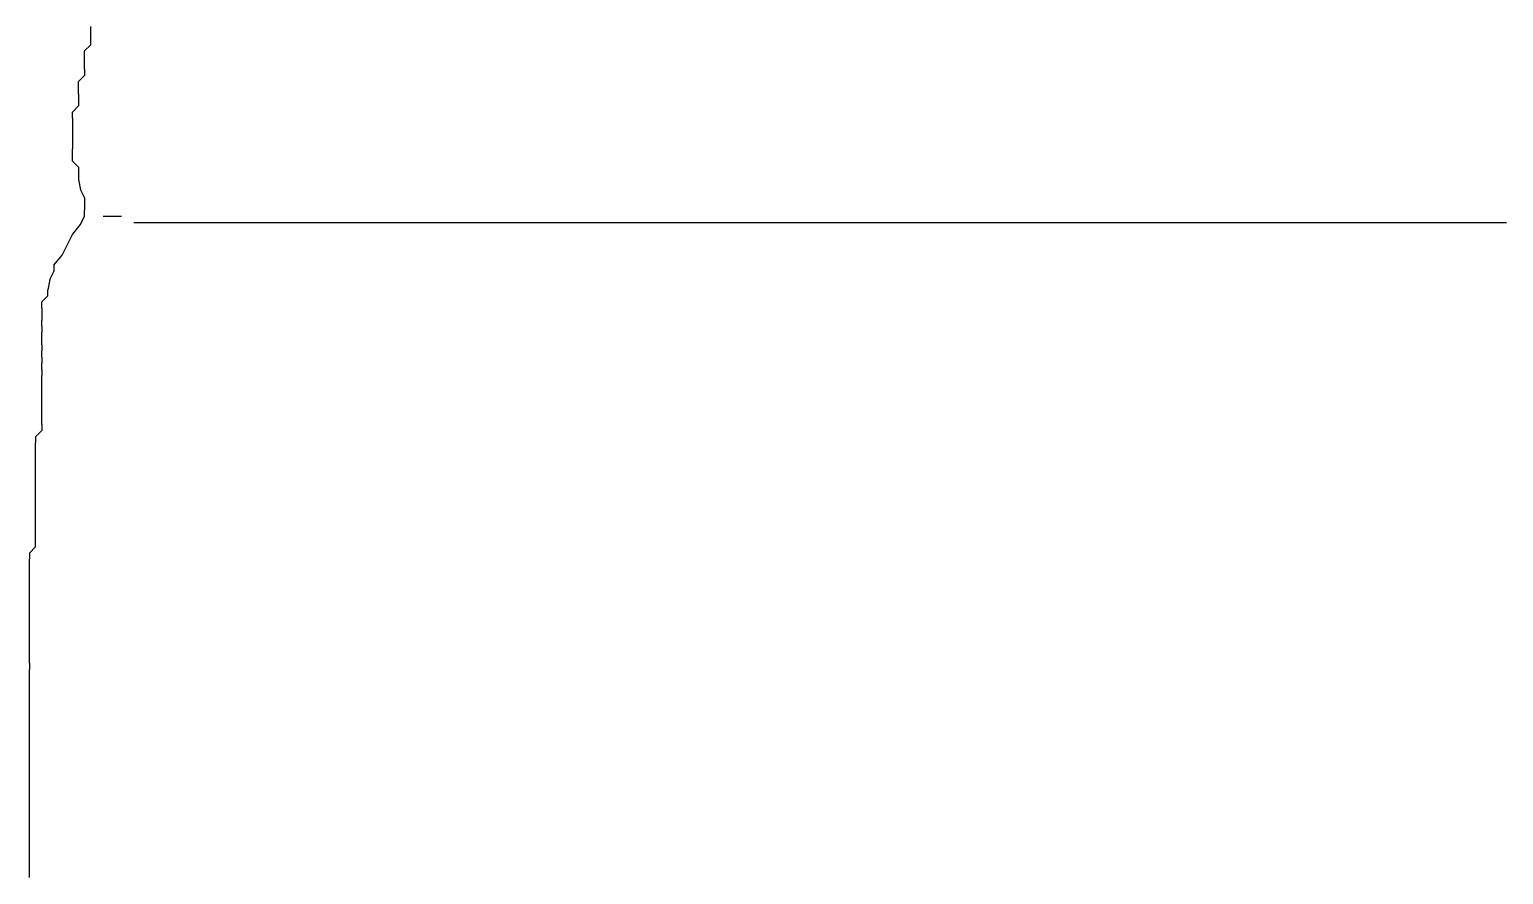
# Model space of a CAD drawing. Extents: x 0.5 to 4.01, y 0.5 to 4.16.
# Drawn here: x 1.14 to 1.942, y 3.028 to 3.488 of the extents above; entities that cross this region are included whole.
import ezdxf

# ---------------------------------------------------------------- set-up
doc = ezdxf.new("R2010")
doc.units = 0

msp = doc.modelspace()

# ---------------------------------------------------------------- linework, layer by layer
at = {"color": 1}
for p, q in [((1.17333, 3.48667, -0.05497), (1.17333, 3.49, -0.05426)), ((1.17, 3.47667, -0.05426), (1.17333, 3.48, -0.05375)), ((1.17333, 3.48333, -0.05426), (1.17333, 3.48667, -0.05497)), ((1.17333, 3.48, -0.05375), (1.17333, 3.48333, -0.05426)), ((1.17, 3.47333, -0.05497), (1.17, 3.47667, -0.05426)), ((1.17, 3.47, -0.05497), (1.17, 3.47333, -0.05497)), ((1.16667, 3.46, -0.05375), (1.17, 3.46333, -0.05375)), ((1.17, 3.46667, -0.05426), (1.17, 3.47, -0.05497)), ((1.17, 3.46667, -0.05426), (1.17, 3.46333, -0.05375)), ((1.16667, 3.45667, -0.05426), (1.16667, 3.46, -0.05375)), ((1.16667, 3.45333, -0.05497), (1.16667, 3.45667, -0.05426)), ((1.16667, 3.45333, -0.05497), (1.16667, 3.45, -0.05426)), ((1.16667, 3.45, -0.05426), (1.16667, 3.44667, -0.05375)), ((1.16333, 3.44333, -0.05375), (1.16667, 3.44667, -0.05375)), ((1.16333, 3.44, -0.05426), (1.16333, 3.44333, -0.05375)), ((1.16333, 3.44, -0.05426), (1.16333, 3.43667, -0.05497)), ((1.16333, 3.43667, -0.05497), (1.16333, 3.43333, -0.05588)), ((1.16333, 3.43333, -0.05588), (1.16333, 3.43, -0.05667)), ((1.16333, 3.43, -0.05667), (1.16333, 3.42667, -0.05667)), ((1.16333, 3.42667, -0.05667), (1.16333, 3.42333, -0.05667)), ((1.16333, 3.42, -0.05667), (1.16333, 3.42333, -0.05667)), ((1.16333, 3.41667, -0.05588), (1.16333, 3.42, -0.05667)), ((1.16333, 3.41667, -0.05588), (1.16667, 3.41333, -0.05497)), ((1.16667, 3.41333, -0.05497), (1.16667, 3.41, -0.05588)), ((1.16667, 3.41, -0.05588), (1.16667, 3.40667, -0.05696)), ((1.16667, 3.40667, -0.05696), (1.16778, 3.40111, -0.0567)), ((1.16778, 3.40111, -0.0567), (1.17, 3.39667, -0.05831)), ((1.17, 3.39667, -0.05831), (1.17, 3.39333, -0.06)), ((1.17, 3.39333, -0.06), (1.17, 3.39, -0.06009)), ((1.16778, 3.38222, -0.05722), (1.17, 3.38667, -0.06009)), ((1.17, 3.38667, -0.06009), (1.17, 3.39, -0.06009)), ((1.18, 3.38667, -0.05518), (1.18333, 3.38667, -0.05385)), ((1.18333, 3.38667, -0.05385), (1.18667, 3.38667, -0.05207)), ((1.18667, 3.38667, -0.05207), (1.19, 3.38667, -0.05)), ((1.19667, 3.38333, -0.04714), (1.2, 3.38333, -0.04679)), ((1.2, 3.38333, -0.04679), (1.20333, 3.38333, -0.04643)), ((1.20333, 3.38333, -0.04643), (1.20667, 3.38333, -0.04534)), ((1.20667, 3.38333, -0.04534), (1.21, 3.38333, -0.04447)), ((1.21, 3.38333, -0.04447), (1.21333, 3.38333, -0.04384)), ((1.21333, 3.38333, -0.04384), (1.21667, 3.38333, -0.04346)), ((1.21667, 3.38333, -0.04346), (1.22, 3.38333, -0.04333)), ((1.22, 3.38333, -0.04333), (1.22333, 3.38333, -0.04333)), ((1.22333, 3.38333, -0.04333), (1.22667, 3.38333, -0.04333)), ((1.22667, 3.38333, -0.04333), (1.23, 3.38333, -0.04333)), ((1.23, 3.38333, -0.04333), (1.23333, 3.38333, -0.04333)), ((1.23333, 3.38333, -0.04333), (1.23667, 3.38333, -0.04333)), ((1.23667, 3.38333, -0.04333), (1.24, 3.38333, -0.04333)), ((1.24, 3.38333, -0.04333), (1.24333, 3.38333, -0.04333)), ((1.24333, 3.38333, -0.04333), (1.24667, 3.38333, -0.04333)), ((1.24667, 3.38333, -0.04333), (1.25, 3.38333, -0.04333)), ((1.25, 3.38333, -0.04333), (1.25333, 3.38333, -0.04333)), ((1.25333, 3.38333, -0.04333), (1.25667, 3.38333, -0.04333)), ((1.25667, 3.38333, -0.04333), (1.26, 3.38333, -0.04333)), ((1.26, 3.38333, -0.04333), (1.26333, 3.38333, -0.04333)), ((1.26333, 3.38333, -0.04333), (1.26667, 3.38333, -0.04333)), ((1.26667, 3.38333, -0.04333), (1.27, 3.38333, -0.04333)), ((1.27, 3.38333, -0.04333), (1.27333, 3.38333, -0.04333)), ((1.27333, 3.38333, -0.04333), (1.27667, 3.38333, -0.04333)), ((1.27667, 3.38333, -0.04333), (1.28, 3.38333, -0.04333)), ((1.28, 3.38333, -0.04333), (1.28333, 3.38333, -0.04333)), ((1.28333, 3.38333, -0.04333), (1.28667, 3.38333, -0.04333)), ((1.28667, 3.38333, -0.04333), (1.29, 3.38333, -0.04333)), ((1.29, 3.38333, -0.04333), (1.29333, 3.38333, -0.04333)), ((1.29333, 3.38333, -0.04333), (1.29667, 3.38333, -0.04333)), ((1.29667, 3.38333, -0.04333), (1.3, 3.38333, -0.04333)), ((1.3, 3.38333, -0.04333), (1.30333, 3.38333, -0.04333)), ((1.30333, 3.38333, -0.04333), (1.30667, 3.38333, -0.04333)), ((1.30667, 3.38333, -0.04333), (1.31, 3.38333, -0.04333)), ((1.31, 3.38333, -0.04333), (1.31333, 3.38333, -0.04333)), ((1.31333, 3.38333, -0.04333), (1.31667, 3.38333, -0.04333)), ((1.31667, 3.38333, -0.04333), (1.32, 3.38333, -0.04333)), ((1.32, 3.38333, -0.04333), (1.32333, 3.38333, -0.04333)), ((1.32333, 3.38333, -0.04333), (1.32667, 3.38333, -0.04333)), ((1.32667, 3.38333, -0.04333), (1.33, 3.38333, -0.04333)), ((1.33, 3.38333, -0.04333), (1.33333, 3.38333, -0.04333)), ((1.33333, 3.38333, -0.04333), (1.33667, 3.38333, -0.04333)), ((1.33667, 3.38333, -0.04333), (1.34, 3.38333, -0.04333)), ((1.34, 3.38333, -0.04333), (1.34333, 3.38333, -0.04333)), ((1.34333, 3.38333, -0.04333), (1.34667, 3.38333, -0.04333)), ((1.34667, 3.38333, -0.04333), (1.35, 3.38333, -0.04333)), ((1.35, 3.38333, -0.04333), (1.35333, 3.38333, -0.04333)), ((1.35333, 3.38333, -0.04333), (1.35667, 3.38333, -0.04333)), ((1.35667, 3.38333, -0.04333), (1.36, 3.38333, -0.04333)), ((1.36, 3.38333, -0.04333), (1.36333, 3.38333, -0.04333)), ((1.36333, 3.38333, -0.04333), (1.36667, 3.38333, -0.04333)), ((1.36667, 3.38333, -0.04333), (1.37, 3.38333, -0.04333)), ((1.37, 3.38333, -0.04333), (1.37333, 3.38333, -0.04333)), ((1.37333, 3.38333, -0.04333), (1.37667, 3.38333, -0.04333)), ((1.37667, 3.38333, -0.04333), (1.38, 3.38333, -0.04333)), ((1.38, 3.38333, -0.04333), (1.38333, 3.38333, -0.04333)), ((1.38333, 3.38333, -0.04333), (1.38667, 3.38333, -0.04333)), ((1.38667, 3.38333, -0.04333), (1.39, 3.38333, -0.04333)), ((1.39, 3.38333, -0.04333), (1.39333, 3.38333, -0.04333)), ((1.39333, 3.38333, -0.04333), (1.39667, 3.38333, -0.04333)), ((1.39667, 3.38333, -0.04333), (1.4, 3.38333, -0.04333)), ((1.4, 3.38333, -0.04333), (1.40333, 3.38333, -0.04333)), ((1.40333, 3.38333, -0.04333), (1.40667, 3.38333, -0.04333)), ((1.40667, 3.38333, -0.04333), (1.41, 3.38333, -0.04333)), ((1.41, 3.38333, -0.04333), (1.41333, 3.38333, -0.04333)), ((1.41333, 3.38333, -0.04333), (1.41667, 3.38333, -0.04333)), ((1.41667, 3.38333, -0.04333), (1.42, 3.38333, -0.04333)), ((1.42, 3.38333, -0.04333), (1.42333, 3.38333, -0.04333)), ((1.42333, 3.38333, -0.04333), (1.42667, 3.38333, -0.04333)), ((1.42667, 3.38333, -0.04333), (1.43, 3.38333, -0.04333)), ((1.43, 3.38333, -0.04333), (1.43333, 3.38333, -0.04333)), ((1.43333, 3.38333, -0.04333), (1.43667, 3.38333, -0.04333)), ((1.43667, 3.38333, -0.04333), (1.44, 3.38333, -0.04333)), ((1.44, 3.38333, -0.04333), (1.44333, 3.38333, -0.04333)), ((1.44333, 3.38333, -0.04333), (1.44667, 3.38333, -0.04333)), ((1.44667, 3.38333, -0.04333), (1.45, 3.38333, -0.04333)), ((1.45, 3.38333, -0.04333), (1.45333, 3.38333, -0.04333)), ((1.45333, 3.38333, -0.04333), (1.45667, 3.38333, -0.04333)), ((1.45667, 3.38333, -0.04333), (1.46, 3.38333, -0.04333)), ((1.46, 3.38333, -0.04333), (1.46333, 3.38333, -0.04333)), ((1.46333, 3.38333, -0.04333), (1.46667, 3.38333, -0.04333)), ((1.46667, 3.38333, -0.04333), (1.47, 3.38333, -0.04333)), ((1.47, 3.38333, -0.04333), (1.47333, 3.38333, -0.04333)), ((1.47333, 3.38333, -0.04333), (1.47667, 3.38333, -0.04333)), ((1.47667, 3.38333, -0.04333), (1.48, 3.38333, -0.04333)), ((1.48, 3.38333, -0.04333), (1.48333, 3.38333, -0.04333)), ((1.48333, 3.38333, -0.04333), (1.48667, 3.38333, -0.04333)), ((1.48667, 3.38333, -0.04333), (1.49, 3.38333, -0.04333)), ((1.49, 3.38333, -0.04333), (1.49333, 3.38333, -0.04333)), ((1.49333, 3.38333, -0.04333), (1.49667, 3.38333, -0.04333)), ((1.49667, 3.38333, -0.04333), (1.5, 3.38333, -0.04333)), ((1.5, 3.38333, -0.04333), (1.50333, 3.38333, -0.04333)), ((1.50333, 3.38333, -0.04333), (1.50667, 3.38333, -0.04333)), ((1.50667, 3.38333, -0.04333), (1.51, 3.38333, -0.04333)), ((1.51, 3.38333, -0.04333), (1.51333, 3.38333, -0.04333)), ((1.51333, 3.38333, -0.04333), (1.51667, 3.38333, -0.04333)), ((1.51667, 3.38333, -0.04333), (1.52, 3.38333, -0.04333)), ((1.52, 3.38333, -0.04333), (1.52333, 3.38333, -0.04333)), ((1.52333, 3.38333, -0.04333), (1.52667, 3.38333, -0.04333)), ((1.52667, 3.38333, -0.04333), (1.53, 3.38333, -0.04333)), ((1.53, 3.38333, -0.04333), (1.53333, 3.38333, -0.04333)), ((1.53333, 3.38333, -0.04333), (1.53667, 3.38333, -0.04333)), ((1.53667, 3.38333, -0.04333), (1.54, 3.38333, -0.04333)), ((1.54, 3.38333, -0.04333), (1.54333, 3.38333, -0.04333)), ((1.54333, 3.38333, -0.04333), (1.54667, 3.38333, -0.04333)), ((1.54667, 3.38333, -0.04333), (1.55, 3.38333, -0.04333)), ((1.55, 3.38333, -0.04333), (1.55333, 3.38333, -0.04333)), ((1.55333, 3.38333, -0.04333), (1.55667, 3.38333, -0.04333)), ((1.55667, 3.38333, -0.04333), (1.56, 3.38333, -0.04333)), ((1.56, 3.38333, -0.04333), (1.56333, 3.38333, -0.04333)), ((1.56333, 3.38333, -0.04333), (1.56667, 3.38333, -0.04333)), ((1.56667, 3.38333, -0.04333), (1.57, 3.38333, -0.04333)), ((1.57, 3.38333, -0.04333), (1.57333, 3.38333, -0.04333)), ((1.57333, 3.38333, -0.04333), (1.57667, 3.38333, -0.04333)), ((1.57667, 3.38333, -0.04333), (1.58, 3.38333, -0.04333)), ((1.58, 3.38333, -0.04333), (1.58333, 3.38333, -0.04333)), ((1.58333, 3.38333, -0.04333), (1.58667, 3.38333, -0.04333)), ((1.58667, 3.38333, -0.04333), (1.59, 3.38333, -0.04333)), ((1.59, 3.38333, -0.04333), (1.59333, 3.38333, -0.04333)), ((1.59333, 3.38333, -0.04333), (1.59667, 3.38333, -0.04333)), ((1.59667, 3.38333, -0.04333), (1.6, 3.38333, -0.04333)), ((1.6, 3.38333, -0.04333), (1.60333, 3.38333, -0.04333)), ((1.60333, 3.38333, -0.04333), (1.60667, 3.38333, -0.04333)), ((1.60667, 3.38333, -0.04333), (1.61, 3.38333, -0.04333)), ((1.61, 3.38333, -0.04333), (1.61333, 3.38333, -0.04333)), ((1.61333, 3.38333, -0.04333), (1.61667, 3.38333, -0.04333)), ((1.61667, 3.38333, -0.04333), (1.62, 3.38333, -0.04333)), ((1.62, 3.38333, -0.04333), (1.62333, 3.38333, -0.04333)), ((1.62333, 3.38333, -0.04333), (1.62667, 3.38333, -0.04333)), ((1.62667, 3.38333, -0.04333), (1.63, 3.38333, -0.04333)), ((1.63, 3.38333, -0.04333), (1.63333, 3.38333, -0.04333)), ((1.63333, 3.38333, -0.04333), (1.63667, 3.38333, -0.04333)), ((1.63667, 3.38333, -0.04333), (1.64, 3.38333, -0.04333)), ((1.64, 3.38333, -0.04333), (1.64333, 3.38333, -0.04333)), ((1.64333, 3.38333, -0.04333), (1.64667, 3.38333, -0.04333)), ((1.64667, 3.38333, -0.04333), (1.65, 3.38333, -0.04333)), ((1.65, 3.38333, -0.04333), (1.65333, 3.38333, -0.04333)), ((1.65333, 3.38333, -0.04333), (1.65667, 3.38333, -0.04333)), ((1.65667, 3.38333, -0.04333), (1.66, 3.38333, -0.04333)), ((1.66, 3.38333, -0.04333), (1.66333, 3.38333, -0.04333)), ((1.66333, 3.38333, -0.04333), (1.66667, 3.38333, -0.04333)), ((1.66667, 3.38333, -0.04333), (1.67, 3.38333, -0.04333)), ((1.67, 3.38333, -0.04333), (1.67333, 3.38333, -0.04333)), ((1.67333, 3.38333, -0.04333), (1.67667, 3.38333, -0.04333)), ((1.67667, 3.38333, -0.04333), (1.68, 3.38333, -0.04333)), ((1.68, 3.38333, -0.04333), (1.68333, 3.38333, -0.04333)), ((1.68333, 3.38333, -0.04333), (1.68667, 3.38333, -0.04333)), ((1.68667, 3.38333, -0.04333), (1.69, 3.38333, -0.04333)), ((1.69, 3.38333, -0.04333), (1.69333, 3.38333, -0.04333)), ((1.69333, 3.38333, -0.04333), (1.69667, 3.38333, -0.04333)), ((1.69667, 3.38333, -0.04333), (1.7, 3.38333, -0.04333)), ((1.7, 3.38333, -0.04333), (1.70333, 3.38333, -0.04333)), ((1.70333, 3.38333, -0.04333), (1.70667, 3.38333, -0.04333)), ((1.70667, 3.38333, -0.04333), (1.71, 3.38333, -0.04333)), ((1.71, 3.38333, -0.04333), (1.71333, 3.38333, -0.04333)), ((1.71333, 3.38333, -0.04333), (1.71667, 3.38333, -0.04333)), ((1.71667, 3.38333, -0.04333), (1.72, 3.38333, -0.04333)), ((1.72, 3.38333, -0.04333), (1.72333, 3.38333, -0.04333)), ((1.72333, 3.38333, -0.04333), (1.72667, 3.38333, -0.04333)), ((1.72667, 3.38333, -0.04333), (1.73, 3.38333, -0.04333)), ((1.73, 3.38333, -0.04333), (1.73333, 3.38333, -0.04333)), ((1.73333, 3.38333, -0.04333), (1.73667, 3.38333, -0.04333)), ((1.73667, 3.38333, -0.04333), (1.74, 3.38333, -0.04333)), ((1.74, 3.38333, -0.04333), (1.74333, 3.38333, -0.04333)), ((1.74333, 3.38333, -0.04333), (1.74667, 3.38333, -0.04333)), ((1.74667, 3.38333, -0.04333), (1.75, 3.38333, -0.04333)), ((1.75, 3.38333, -0.04333), (1.75333, 3.38333, -0.04333)), ((1.75333, 3.38333, -0.04333), (1.75667, 3.38333, -0.04333)), ((1.75667, 3.38333, -0.04333), (1.76, 3.38333, -0.04333)), ((1.76, 3.38333, -0.04333), (1.76333, 3.38333, -0.04333)), ((1.76333, 3.38333, -0.04333), (1.76667, 3.38333, -0.04333)), ((1.76667, 3.38333, -0.04333), (1.77, 3.38333, -0.04333)), ((1.77, 3.38333, -0.04333), (1.77333, 3.38333, -0.04333)), ((1.77333, 3.38333, -0.04333), (1.77667, 3.38333, -0.04333)), ((1.77667, 3.38333, -0.04333), (1.78, 3.38333, -0.04333)), ((1.78, 3.38333, -0.04333), (1.78333, 3.38333, -0.04333)), ((1.78333, 3.38333, -0.04333), (1.78667, 3.38333, -0.04333)), ((1.78667, 3.38333, -0.04333), (1.79, 3.38333, -0.04333)), ((1.79, 3.38333, -0.04333), (1.79333, 3.38333, -0.04333)), ((1.79333, 3.38333, -0.04333), (1.79667, 3.38333, -0.04333)), ((1.79667, 3.38333, -0.04333), (1.8, 3.38333, -0.04333)), ((1.8, 3.38333, -0.04333), (1.80333, 3.38333, -0.04333)), ((1.80333, 3.38333, -0.04333), (1.80667, 3.38333, -0.04333)), ((1.80667, 3.38333, -0.04333), (1.81, 3.38333, -0.04333)), ((1.81, 3.38333, -0.04333), (1.81333, 3.38333, -0.04333)), ((1.81333, 3.38333, -0.04333), (1.81667, 3.38333, -0.04333)), ((1.81667, 3.38333, -0.04333), (1.82, 3.38333, -0.04333)), ((1.82, 3.38333, -0.04333), (1.82333, 3.38333, -0.04333)), ((1.82333, 3.38333, -0.04333), (1.82667, 3.38333, -0.04333)), ((1.82667, 3.38333, -0.04333), (1.83, 3.38333, -0.04333)), ((1.83, 3.38333, -0.04333), (1.83333, 3.38333, -0.04333)), ((1.83333, 3.38333, -0.04333), (1.83667, 3.38333, -0.04333)), ((1.83667, 3.38333, -0.04333), (1.84, 3.38333, -0.04333)), ((1.84, 3.38333, -0.04333), (1.84333, 3.38333, -0.04333)), ((1.84333, 3.38333, -0.04333), (1.84667, 3.38333, -0.04333)), ((1.84667, 3.38333, -0.04333), (1.85, 3.38333, -0.04333)), ((1.85, 3.38333, -0.04333), (1.85333, 3.38333, -0.04333)), ((1.85333, 3.38333, -0.04333), (1.85667, 3.38333, -0.04333)), ((1.85667, 3.38333, -0.04333), (1.86, 3.38333, -0.04333)), ((1.86, 3.38333, -0.04333), (1.86333, 3.38333, -0.04333)), ((1.86333, 3.38333, -0.04333), (1.86667, 3.38333, -0.04333)), ((1.86667, 3.38333, -0.04333), (1.87, 3.38333, -0.04333)), ((1.87, 3.38333, -0.04333), (1.87333, 3.38333, -0.04333)), ((1.87333, 3.38333, -0.04333), (1.87667, 3.38333, -0.04333)), ((1.87667, 3.38333, -0.04333), (1.88, 3.38333, -0.04333)), ((1.88, 3.38333, -0.04333), (1.88333, 3.38333, -0.04333)), ((1.88333, 3.38333, -0.04333), (1.88667, 3.38333, -0.04333)), ((1.88667, 3.38333, -0.04333), (1.89, 3.38333, -0.04333)), ((1.89, 3.38333, -0.04333), (1.89333, 3.38333, -0.04333)), ((1.89333, 3.38333, -0.04333), (1.89667, 3.38333, -0.04333)), ((1.89667, 3.38333, -0.04333), (1.9, 3.38333, -0.04333)), ((1.9, 3.38333, -0.04333), (1.90333, 3.38333, -0.04333)), ((1.90333, 3.38333, -0.04333), (1.90667, 3.38333, -0.04333)), ((1.90667, 3.38333, -0.04333), (1.91, 3.38333, -0.04333)), ((1.91, 3.38333, -0.04333), (1.91333, 3.38333, -0.04333)), ((1.91333, 3.38333, -0.04333), (1.91667, 3.38333, -0.04333)), ((1.91667, 3.38333, -0.04333), (1.92, 3.38333, -0.04333)), ((1.92, 3.38333, -0.04333), (1.92333, 3.38333, -0.04333)), ((1.92333, 3.38333, -0.04333), (1.92667, 3.38333, -0.04333)), ((1.92667, 3.38333, -0.04333), (1.93, 3.38333, -0.04333)), ((1.93, 3.38333, -0.04333), (1.93333, 3.38333, -0.04333)), ((1.93333, 3.38333, -0.04333), (1.93667, 3.38333, -0.04333)), ((1.93667, 3.38333, -0.04333), (1.94, 3.38333, -0.04333)), ((1.94, 3.38333, -0.04333), (1.94333, 3.38333, -0.04333)), ((1.161, 3.372, -0.0543), (1.16333, 3.37667, -0.05588)), ((1.16333, 3.37667, -0.05588), (1.16778, 3.38222, -0.05722)), ((1.15778, 3.36556, -0.0534), (1.161, 3.372, -0.0543)), ((1.15333, 3.36, -0.05375), (1.15778, 3.36556, -0.0534)), ((1.15333, 3.36, -0.05375), (1.15333, 3.35667, -0.05385)), ((1.15111, 3.35222, -0.05309), (1.15, 3.34667, -0.05426)), ((1.15111, 3.35222, -0.05309), (1.15333, 3.35667, -0.05385)), ((1.14667, 3.34, -0.05333), (1.15, 3.34333, -0.05375)), ((1.15, 3.34333, -0.05375), (1.15, 3.34667, -0.05426)), ((1.14667, 3.33667, -0.05333), (1.14667, 3.34, -0.05333)), ((1.14667, 3.33667, -0.05333), (1.14667, 3.33333, -0.05333)), ((1.14667, 3.33333, -0.05333), (1.14667, 3.33, -0.05333)), ((1.14667, 3.32667, -0.05333), (1.14667, 3.33, -0.05333)), ((1.14667, 3.32667, -0.05333), (1.14667, 3.32333, -0.05333)), ((1.14667, 3.32, -0.05333), (1.14667, 3.32333, -0.05333)), ((1.14667, 3.31667, -0.05333), (1.14667, 3.32, -0.05333)), ((1.14667, 3.31667, -0.05333), (1.14667, 3.31333, -0.05333)), ((1.14667, 3.31, -0.05333), (1.14667, 3.31333, -0.05333)), ((1.14667, 3.31, -0.05333), (1.14667, 3.30667, -0.05333)), ((1.14667, 3.30333, -0.05333), (1.14667, 3.30667, -0.05333)), ((1.14667, 3.30333, -0.05333), (1.14667, 3.3, -0.05333)), ((1.14667, 3.29667, -0.05333), (1.14667, 3.3, -0.05333)), ((1.14667, 3.29333, -0.05333), (1.14667, 3.29667, -0.05333)), ((1.14667, 3.29, -0.05333), (1.14667, 3.29333, -0.05333)), ((1.14667, 3.28667, -0.05333), (1.14667, 3.29, -0.05333)), ((1.14667, 3.28333, -0.05333), (1.14667, 3.28667, -0.05333)), ((1.14667, 3.28, -0.05333), (1.14667, 3.28333, -0.05333)), ((1.14667, 3.27667, -0.05333), (1.14667, 3.28, -0.05333)), ((1.14667, 3.27333, -0.05333), (1.14667, 3.27667, -0.05333)), ((1.14667, 3.27333, -0.05333), (1.14667, 3.27, -0.05333)), ((1.14333, 3.26667, -0.05333), (1.14667, 3.27, -0.05333)), ((1.14333, 3.26667, -0.05333), (1.14333, 3.26333, -0.05333)), ((1.14333, 3.26, -0.05333), (1.14333, 3.26333, -0.05333)), ((1.14333, 3.25667, -0.05333), (1.14333, 3.26, -0.05333)), ((1.14333, 3.25333, -0.05333), (1.14333, 3.25667, -0.05333)), ((1.14333, 3.25, -0.05333), (1.14333, 3.25333, -0.05333)), ((1.14333, 3.24667, -0.05333), (1.14333, 3.25, -0.05333)), ((1.14333, 3.24333, -0.05333), (1.14333, 3.24667, -0.05333)), ((1.14333, 3.24, -0.05333), (1.14333, 3.24333, -0.05333)), ((1.14333, 3.23667, -0.05333), (1.14333, 3.24, -0.05333)), ((1.14333, 3.23333, -0.05333), (1.14333, 3.23667, -0.05333)), ((1.14333, 3.23, -0.05333), (1.14333, 3.23333, -0.05333)), ((1.14333, 3.22667, -0.05333), (1.14333, 3.23, -0.05333)), ((1.14333, 3.22333, -0.05333), (1.14333, 3.22667, -0.05333)), ((1.14333, 3.22, -0.05333), (1.14333, 3.22333, -0.05333)), ((1.14333, 3.21667, -0.05333), (1.14333, 3.22, -0.05333)), ((1.14333, 3.21333, -0.05333), (1.14333, 3.21667, -0.05333)), ((1.14, 3.20333, -0.05333), (1.14333, 3.20667, -0.05333)), ((1.14333, 3.21, -0.05333), (1.14333, 3.21333, -0.05333)), ((1.14333, 3.20667, -0.05333), (1.14333, 3.21, -0.05333)), ((1.14, 3.20333, -0.05333), (1.14, 3.2, -0.05333)), ((1.14, 3.19667, -0.05333), (1.14, 3.2, -0.05333)), ((1.14, 3.19333, -0.05333), (1.14, 3.19667, -0.05333)), ((1.14, 3.19, -0.05333), (1.14, 3.19333, -0.05333)), ((1.14, 3.18667, -0.05333), (1.14, 3.19, -0.05333)), ((1.14, 3.18333, -0.05333), (1.14, 3.18667, -0.05333)), ((1.14, 3.18, -0.05333), (1.14, 3.18333, -0.05333)), ((1.14, 3.17667, -0.05333), (1.14, 3.18, -0.05333)), ((1.14, 3.17333, -0.05333), (1.14, 3.17667, -0.05333)), ((1.14, 3.17, -0.05333), (1.14, 3.17333, -0.05333)), ((1.14, 3.16667, -0.05333), (1.14, 3.17, -0.05333)), ((1.14, 3.16333, -0.05333), (1.14, 3.16667, -0.05333)), ((1.14, 3.16, -0.05333), (1.14, 3.16333, -0.05333)), ((1.14, 3.15667, -0.05333), (1.14, 3.16, -0.05333)), ((1.14, 3.15333, -0.05333), (1.14, 3.15667, -0.05333)), ((1.14, 3.15, -0.05333), (1.14, 3.15333, -0.05333)), ((1.14, 3.14667, -0.05333), (1.14, 3.15, -0.05333)), ((1.14, 3.14333, -0.05333), (1.14, 3.14667, -0.05333)), ((1.14, 3.14333, -0.05333), (1.14, 3.14, -0.05333)), ((1.14, 3.13667, -0.05333), (1.14, 3.14, -0.05333)), ((1.14, 3.13333, -0.05333), (1.14, 3.13667, -0.05333)), ((1.14, 3.13, -0.05333), (1.14, 3.13333, -0.05333)), ((1.14, 3.12667, -0.05333), (1.14, 3.13, -0.05333)), ((1.14, 3.12333, -0.05333), (1.14, 3.12667, -0.05333)), ((1.14, 3.12, -0.05333), (1.14, 3.12333, -0.05333)), ((1.14, 3.11667, -0.05333), (1.14, 3.12, -0.05333)), ((1.14, 3.11333, -0.05333), (1.14, 3.11667, -0.05333)), ((1.14, 3.11, -0.05333), (1.14, 3.11333, -0.05333)), ((1.14, 3.10667, -0.05333), (1.14, 3.11, -0.05333)), ((1.14, 3.10333, -0.05333), (1.14, 3.10667, -0.05333)), ((1.14, 3.1, -0.05333), (1.14, 3.10333, -0.05333)), ((1.14, 3.09667, -0.05333), (1.14, 3.1, -0.05333)), ((1.14, 3.09333, -0.05333), (1.14, 3.09667, -0.05333)), ((1.14, 3.09, -0.05333), (1.14, 3.09333, -0.05333)), ((1.14, 3.08667, -0.05333), (1.14, 3.09, -0.05333)), ((1.14, 3.08333, -0.05333), (1.14, 3.08667, -0.05333)), ((1.14, 3.08, -0.05333), (1.14, 3.08333, -0.05333)), ((1.14, 3.07667, -0.05333), (1.14, 3.08, -0.05333)), ((1.14, 3.07333, -0.05333), (1.14, 3.07667, -0.05333)), ((1.14, 3.07, -0.05333), (1.14, 3.07333, -0.05333)), ((1.14, 3.06667, -0.05333), (1.14, 3.07, -0.05333)), ((1.14, 3.06333, -0.05333), (1.14, 3.06667, -0.05333)), ((1.14, 3.06, -0.05333), (1.14, 3.06333, -0.05333)), ((1.14, 3.05667, -0.05333), (1.14, 3.06, -0.05333)), ((1.14, 3.05333, -0.05333), (1.14, 3.05667, -0.05333)), ((1.14, 3.05, -0.05333), (1.14, 3.05333, -0.05333)), ((1.14, 3.04667, -0.05333), (1.14, 3.05, -0.05333)), ((1.14, 3.04333, -0.05333), (1.14, 3.04667, -0.05333)), ((1.14, 3.04, -0.05333), (1.14, 3.04333, -0.05333)), ((1.14, 3.03667, -0.05333), (1.14, 3.04, -0.05333)), ((1.14, 3.03333, -0.05333), (1.14, 3.03667, -0.05333)), ((1.14, 3.03, -0.05333), (1.14, 3.03333, -0.05333)), ((1.14, 3.02667, -0.05333), (1.14, 3.03, -0.05333))]:
    msp.add_line(p, q, dxfattribs=at)

doc.saveas('drawing.dxf')
